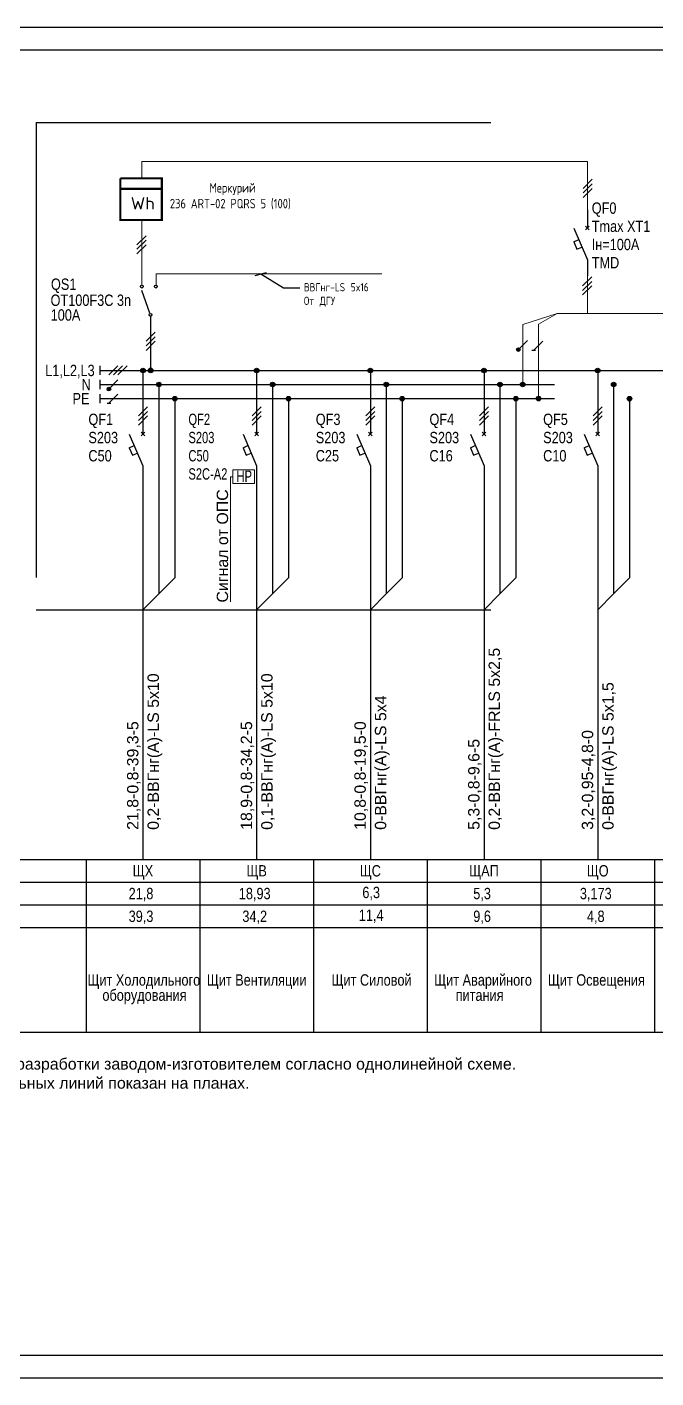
# Model space of a CAD drawing. Header units: metres. Extents: x -1525 to -1043, y -1331 to -1144.
# Drawn here: x -1497.52 to -1483.69, y -1264.81 to -1235.11 of the extents above; entities that cross this region are included whole.
import ezdxf
from ezdxf import colors
from ezdxf.entities.mleader import LeaderData, LeaderLine
from ezdxf.math import Vec2, Vec3

# ---------------------------------------------------------------- set-up
doc = ezdxf.new("R2010")
doc.units = ezdxf.units.M
doc.header["$MEASUREMENT"] = 0
doc.linetypes.add('ELPROJECT1', pattern=[15, 10, -5])
for name, color, linetype in [('ELPROJECT', 7, 'Continuous'), ('ЭЛЕКТРИК', 7, 'Continuous'), ('ЭО-ЭМ', 7, 'Continuous')]:
    doc.layers.add(name, color=color, linetype=linetype)
doc.layers.add('ЭС', color=5, linetype='Continuous', lineweight=30)
doc.styles.add('ELPROJECT', font='Arial')
doc.styles.get("Standard").update_dxf_attribs({"font": 'txt.shx', "width": 0.8, "height": 0.0025})
doc.styles.add('Times', font='CS_Gost2304.shx')

# ---------------------------------------------------------------- blocks, each defined once
blk = doc.blocks.new('BLOCK_SWITCH_LINE')
for p, q in [((0, 0), (0, -4)), ((-3, -4), (0, -11)), ((0, -11), (0, -14.5))]:
    blk.add_line(p, q)
blk = doc.blocks.new('BLOCK_SWITCH')
for p, q in [((-0.4, -4.4), (0.4, -3.6)), ((-0.4, -3.6), (0.4, -4.4))]:
    blk.add_line(p, q)
blk.add_blockref('BLOCK_SWITCH_LINE', (0, 0))
blk = doc.blocks.new('BLOCK_AUTOMATIC')
for p, q in [((-3, -7), (-1.9138, -6.5345)), ((-3, -7), (-2.3, -8.6333)), ((-2.3, -8.6333), (-1.2138, -8.1678))]:
    blk.add_line(p, q)
blk.add_blockref('BLOCK_SWITCH', (0, 0))
blk = doc.blocks.new('BLOCK_DOT')
for radius in [0.5, 0.4, 0.3, 0.2, 0.1, 0]:
    blk.add_circle((0, 0), radius)
blk = doc.blocks.new('_Oblique')
at = {"color": 0, "linetype": 'ByBlock', "lineweight": -2}
blk.add_line((0.5, 0.5), (-0.5, -0.5), dxfattribs=at)
blk = doc.blocks.new('Z17')
at = {"const_width": 0.5}
blk.add_lwpolyline([(-5, 5), (5, 5), (5, -5), (-5, -5), (-5, 5), (-5, 2.5), (5, 2.5)], dxfattribs=at)
blk.add_text('Wh', height=3).set_placement((-2.5, -2.5))

msp = doc.modelspace()

# ---------------------------------------------------------------- linework, layer by layer
at = {"lineweight": 15}
for p, q in [((-1494.99888132, -1238.06137716), (-1485.19824952, -1238.06137716)), ((-1485.19824952, -1238.06137716), (-1485.19824952, -1239.13365726)), ((-1494.99888132, -1240.77624053), (-1494.99888132, -1239.36994297)), ((-1485.19825277, -1240.57734408), (-1485.19825277, -1241.40349012)), ((-1485.8661636, -1241.40349012), (-1486.62146397, -1241.64719805)), ((-1485.8661636, -1241.40349012), (-1486.27203469, -1241.64113622)), ((-1485.19825277, -1241.40349012), (-1485.8661636, -1241.40349012)), ((-1485.19825277, -1241.40349012), (-1476.48554232, -1241.40349012)), ((-1486.62107765, -1241.64719805), (-1486.62107765, -1242.91301372)), ((-1486.27203469, -1241.64113622), (-1486.27203469, -1243.22200905))]:
    msp.add_line(p, q, dxfattribs=at)
msp.add_lwpolyline([(-1494.68283035, -1240.78559443), (-1494.68283035, -1240.53134555), (-1489.71904156, -1240.53134555)], dxfattribs=at)
at = {"layer": 'ELPROJECT'}
for p, q in [((-1506.22162835, -1235.10735083), (-1464.22162835, -1235.10735083)), ((-1504.22162835, -1235.60735083), (-1464.72162835, -1235.60735083)), ((-1485.29328238, -1238.65558135), (-1485.09328238, -1238.45558135)), ((-1485.29328238, -1238.75558135), (-1485.09328238, -1238.55558135)), ((-1485.29328238, -1238.85558135), (-1485.09328238, -1238.65558135)), ((-1495.1030314, -1239.89477559), (-1494.9030314, -1239.69477559)), ((-1495.1030314, -1239.99477559), (-1494.9030314, -1239.79477559)), ((-1495.1030314, -1240.09477559), (-1494.9030314, -1239.89477559)), ((-1485.30379037, -1240.79865379), (-1485.10379037, -1240.59865379)), ((-1485.30379037, -1240.89865379), (-1485.10379037, -1240.69865379)), ((-1485.30379037, -1240.99865379), (-1485.10379037, -1240.79865379)), ((-1494.80379913, -1241.45637388), (-1494.80379913, -1242.65637388)), ((-1494.9032637, -1242.01684527), (-1494.7032637, -1241.81684527)), ((-1494.9032637, -1242.11684527), (-1494.7032637, -1241.91684527)), ((-1494.9032637, -1242.21684527), (-1494.7032637, -1242.01684527)), ((-1486.71707446, -1242.19891417), (-1486.51707446, -1241.99891417)), ((-1486.37942803, -1242.21332452), (-1486.17942803, -1242.01332452)), ((-1486.41942803, -1242.21332452), (-1486.33942803, -1242.21332452)), ((-1495.92162835, -1242.55735083), (-1495.92162835, -1242.75735083)), ((-1495.72162835, -1242.75735083), (-1495.52162835, -1242.55735083)), ((-1495.62162835, -1242.75735083), (-1495.42162835, -1242.55735083)), ((-1495.52162835, -1242.75735083), (-1495.32162835, -1242.55735083)), ((-1495.92162835, -1242.65735083), (-1470.9113856, -1242.65735083)), ((-1495.92162835, -1242.86735083), (-1495.92162835, -1243.06735083)), ((-1495.72162835, -1243.06735083), (-1495.52162835, -1242.86735083)), ((-1494.97162835, -1242.65735083), (-1494.97162835, -1243.65735083)), ((-1492.47162835, -1242.65735083), (-1492.47162835, -1243.65735083)), ((-1489.97162835, -1242.65735083), (-1489.97162835, -1243.65735083)), ((-1487.47162835, -1242.65735083), (-1487.47162835, -1243.65735083)), ((-1484.97162835, -1242.65735083), (-1484.97162835, -1243.65735083)), ((-1495.92162835, -1243.17735083), (-1495.92162835, -1243.37735083)), ((-1495.72162835, -1243.37735083), (-1495.52162835, -1243.17735083)), ((-1494.62162835, -1242.96735083), (-1494.62162835, -1247.56735083)), ((-1492.12162835, -1242.96735083), (-1492.12162835, -1247.56735083)), ((-1489.62162835, -1242.96735083), (-1489.62162835, -1247.56735083)), ((-1487.12162835, -1242.96735083), (-1487.12162835, -1247.56735083)), ((-1484.62162835, -1242.96735083), (-1484.62162835, -1247.56735083)), ((-1495.76162835, -1243.37735083), (-1495.68162835, -1243.37735083)), ((-1495.07162835, -1243.65735083), (-1494.87162835, -1243.45735083)), ((-1494.27162835, -1243.27735083), (-1494.27162835, -1247.21735083)), ((-1492.57162835, -1243.65735083), (-1492.37162835, -1243.45735083)), ((-1491.77162835, -1243.27735083), (-1491.77162835, -1247.21735083)), ((-1490.07162835, -1243.65735083), (-1489.87162835, -1243.45735083)), ((-1489.27162835, -1243.27735083), (-1489.27162835, -1247.21735083)), ((-1487.57162835, -1243.65735083), (-1487.37162835, -1243.45735083)), ((-1486.77162835, -1243.27735083), (-1486.77162835, -1247.21735083)), ((-1485.07162835, -1243.65735083), (-1484.87162835, -1243.45735083)), ((-1484.27162835, -1243.27735083), (-1484.27162835, -1247.21735083)), ((-1495.07162835, -1243.75735083), (-1494.87162835, -1243.55735083)), ((-1495.07162835, -1243.85735083), (-1494.87162835, -1243.65735083)), ((-1492.57162835, -1243.75735083), (-1492.37162835, -1243.55735083)), ((-1492.57162835, -1243.85735083), (-1492.37162835, -1243.65735083)), ((-1490.07162835, -1243.75735083), (-1489.87162835, -1243.55735083)), ((-1490.07162835, -1243.85735083), (-1489.87162835, -1243.65735083)), ((-1487.57162835, -1243.75735083), (-1487.37162835, -1243.55735083)), ((-1487.57162835, -1243.85735083), (-1487.37162835, -1243.65735083)), ((-1485.07162835, -1243.75735083), (-1484.87162835, -1243.55735083)), ((-1485.07162835, -1243.85735083), (-1484.87162835, -1243.65735083)), ((-1494.97162835, -1245.10735083), (-1494.97162835, -1253.40735083)), ((-1492.47162835, -1245.10735083), (-1492.47162835, -1253.40735083)), ((-1489.97162835, -1245.10735083), (-1489.97162835, -1253.40735083)), ((-1487.47162835, -1245.10735083), (-1487.47162835, -1253.40735083)), ((-1484.97162835, -1245.10735083), (-1484.97162835, -1253.40735083)), ((-1494.62162835, -1247.56735083), (-1494.27162835, -1247.21735083)), ((-1492.12162835, -1247.56735083), (-1491.77162835, -1247.21735083)), ((-1489.62162835, -1247.56735083), (-1489.27162835, -1247.21735083)), ((-1487.12162835, -1247.56735083), (-1486.77162835, -1247.21735083)), ((-1484.62162835, -1247.56735083), (-1484.27162835, -1247.21735083)), ((-1494.97162835, -1247.91735083), (-1494.62162835, -1247.56735083)), ((-1492.47162835, -1247.91735083), (-1492.12162835, -1247.56735083)), ((-1489.97162835, -1247.91735083), (-1489.62162835, -1247.56735083)), ((-1487.47162835, -1247.91735083), (-1487.12162835, -1247.56735083)), ((-1484.97162835, -1247.91735083), (-1484.62162835, -1247.56735083)), ((-1497.72162835, -1253.40735083), (-1496.22162835, -1253.40735083)), ((-1496.22162835, -1253.40735083), (-1496.22162835, -1257.20735083)), ((-1496.22162835, -1253.40735083), (-1493.72162835, -1253.40735083)), ((-1493.72162835, -1253.40735083), (-1493.72162835, -1257.20735083)), ((-1493.72162835, -1253.40735083), (-1491.22162835, -1253.40735083)), ((-1491.22162835, -1253.40735083), (-1491.22162835, -1257.20735083)), ((-1491.22162835, -1253.40735083), (-1488.72162835, -1253.40735083)), ((-1488.72162835, -1253.40735083), (-1488.72162835, -1257.20735083)), ((-1488.72162835, -1253.40735083), (-1486.22162835, -1253.40735083)), ((-1486.22162835, -1253.40735083), (-1486.22162835, -1257.20735083)), ((-1486.22162835, -1253.40735083), (-1483.72162835, -1253.40735083)), ((-1483.72162835, -1253.40735083), (-1483.72162835, -1257.20735083)), ((-1483.72162835, -1253.40735083), (-1481.22162835, -1253.40735083)), ((-1504.22162835, -1253.90735083), (-1496.22162835, -1253.90735083)), ((-1496.22162835, -1253.90735083), (-1493.72162835, -1253.90735083)), ((-1493.72162835, -1253.90735083), (-1491.22162835, -1253.90735083)), ((-1491.22162835, -1253.90735083), (-1488.72162835, -1253.90735083)), ((-1488.72162835, -1253.90735083), (-1486.22162835, -1253.90735083)), ((-1486.22162835, -1253.90735083), (-1483.72162835, -1253.90735083)), ((-1483.72162835, -1253.90735083), (-1481.22162835, -1253.90735083)), ((-1504.22162835, -1254.40735083), (-1496.22162835, -1254.40735083)), ((-1496.22162835, -1254.40735083), (-1493.72162835, -1254.40735083)), ((-1493.72162835, -1254.40735083), (-1491.22162835, -1254.40735083)), ((-1491.22162835, -1254.40735083), (-1488.72162835, -1254.40735083)), ((-1488.72162835, -1254.40735083), (-1486.22162835, -1254.40735083)), ((-1486.22162835, -1254.40735083), (-1483.72162835, -1254.40735083)), ((-1483.72162835, -1254.40735083), (-1481.22162835, -1254.40735083)), ((-1504.22162835, -1254.90735083), (-1496.22162835, -1254.90735083)), ((-1496.22162835, -1254.90735083), (-1493.72162835, -1254.90735083)), ((-1493.72162835, -1254.90735083), (-1491.22162835, -1254.90735083)), ((-1491.22162835, -1254.90735083), (-1488.72162835, -1254.90735083)), ((-1488.72162835, -1254.90735083), (-1486.22162835, -1254.90735083)), ((-1486.22162835, -1254.90735083), (-1483.72162835, -1254.90735083)), ((-1483.72162835, -1254.90735083), (-1481.22162835, -1254.90735083)), ((-1504.22162835, -1257.20735083), (-1496.22162835, -1257.20735083)), ((-1496.22162835, -1257.20735083), (-1493.72162835, -1257.20735083)), ((-1493.72162835, -1257.20735083), (-1491.22162835, -1257.20735083)), ((-1491.22162835, -1257.20735083), (-1488.72162835, -1257.20735083)), ((-1488.72162835, -1257.20735083), (-1486.22162835, -1257.20735083)), ((-1486.22162835, -1257.20735083), (-1483.72162835, -1257.20735083)), ((-1483.72162835, -1257.20735083), (-1481.22162835, -1257.20735083)), ((-1504.22162835, -1264.30735083), (-1464.72162835, -1264.30735083)), ((-1506.22162835, -1264.80735083), (-1464.22162835, -1264.80735083))]:
    msp.add_line(p, q, dxfattribs=at)
at = {"layer": 'ELPROJECT', "color": 7, "linetype": 'ELPROJECT1'}
for p, q in [((-1497.32162835, -1237.20641251), (-1469.91828, -1237.20641251)), ((-1497.32162835, -1237.20641251), (-1497.32162835, -1247.91735083)), ((-1495.92162835, -1242.96735083), (-1470.9113856, -1242.96735083)), ((-1495.92162835, -1243.27735083), (-1470.9113856, -1243.27735083)), ((-1497.32162835, -1247.91735083), (-1469.91828, -1247.91735083))]:
    msp.add_line(p, q, dxfattribs=at)
at = {"layer": 'ELPROJECT'}
msp.add_lwpolyline([(-1494.81785029, -1241.40013474), (-1494.99644748, -1240.89649594)], dxfattribs=at)
for centre, radius in [((-1494.99590663, -1240.81458994), 0.03129047), ((-1494.68962964, -1240.81465325), 0.03129047), ((-1494.80498573, -1241.4333403), 0.03129047), ((-1486.71707446, -1242.19891417), 0.04), ((-1486.71707446, -1242.19891417), 0.03), ((-1486.71707446, -1242.19891417), 0.02), ((-1486.71707446, -1242.19891417), 0.01), ((-1486.71707446, -1242.19891417), 0), ((-1495.72162835, -1243.06735083), 0.04), ((-1495.72162835, -1243.06735083), 0.03), ((-1495.72162835, -1243.06735083), 0.02), ((-1495.72162835, -1243.06735083), 0.01), ((-1495.72162835, -1243.06735083), 0)]:
    msp.add_circle(centre, radius, dxfattribs=at)
at = {"layer": 'ЭС', "color": 0, "linetype": 'Continuous', "lineweight": 13}
for points in [[(-1494.99888132, -1238.06137716), (-1494.99888132, -1238.43842488)], [(-1492.99788984, -1244.99953654), (-1493.0441295, -1244.99953654), (-1493.0441295, -1247.74715919)]]:
    msp.add_lwpolyline(points, dxfattribs=at)
msp.add_lwpolyline([(-1492.99788984, -1244.84491867), (-1492.52207007, -1244.84491867), (-1492.52207007, -1245.14571946), (-1492.99788984, -1245.14571946)], close=True, dxfattribs=at)

# ---------------------------------------------------------------- block references
at = {"layer": 'ELPROJECT', "xscale": 0.1, "yscale": 0.1, "zscale": 0.1}
for name, p in [('BLOCK_AUTOMATIC', (-1485.19825277, -1239.12734408)), ('BLOCK_DOT', (-1494.97162835, -1242.65735083)), ('BLOCK_DOT', (-1494.80379913, -1242.65637388)), ('BLOCK_DOT', (-1492.47162835, -1242.65735083)), ('BLOCK_DOT', (-1489.97162835, -1242.65735083)), ('BLOCK_DOT', (-1487.47162835, -1242.65735083)), ('BLOCK_DOT', (-1484.97162835, -1242.65735083)), ('BLOCK_DOT', (-1494.62162835, -1242.96735083)), ('BLOCK_DOT', (-1492.12162835, -1242.96735083)), ('BLOCK_DOT', (-1489.62162835, -1242.96735083)), ('BLOCK_DOT', (-1487.12162835, -1242.96735083)), ('BLOCK_DOT', (-1486.62256545, -1242.96637388)), ('BLOCK_DOT', (-1484.62162835, -1242.96735083)), ('BLOCK_DOT', (-1494.27162835, -1243.27735083)), ('BLOCK_DOT', (-1491.77162835, -1243.27735083)), ('BLOCK_DOT', (-1489.27162835, -1243.27735083)), ('BLOCK_DOT', (-1486.77162835, -1243.27735083)), ('BLOCK_DOT', (-1486.27256545, -1243.27637388)), ('BLOCK_DOT', (-1484.27162835, -1243.27735083)), ('BLOCK_AUTOMATIC', (-1494.97162835, -1243.65735083)), ('BLOCK_AUTOMATIC', (-1492.47162835, -1243.65735083)), ('BLOCK_AUTOMATIC', (-1489.97162835, -1243.65735083)), ('BLOCK_AUTOMATIC', (-1487.47162835, -1243.65735083)), ('BLOCK_AUTOMATIC', (-1484.97162835, -1243.65735083))]:
    msp.add_blockref(name, p, dxfattribs=at)
at = {"layer": 'ЭЛЕКТРИК', "ltscale": 0.5, "xscale": 0.0912, "yscale": 0.0912, "zscale": 0.0912}
msp.add_blockref('Z17', (-1495.01246134, -1238.89229934), dxfattribs=at)

# ---------------------------------------------------------------- texts
at = {"layer": 'ELPROJECT', "style": 'ELPROJECT'}
for s, width, p in [('QF0', 0.8, (-1485.10317438, -1239.21276585)), ('Tmax XT1', 0.8, (-1485.10317438, -1239.61276585)), ('Iн=100А', 0.8, (-1485.10317438, -1240.01276585)), ('TMD', 0.8, (-1485.10317438, -1240.41276585)), ('QS1', 0.8, (-1496.99516354, -1240.88658143)), ('OT100F3C 3n', 0.8, (-1497.00328031, -1241.23857021)), ('100A', 0.8, (-1497.00154816, -1241.56317602)), ('L1,L2,L3', 0.8, (-1497.12162835, -1242.78235083)), ('N', 0.8, (-1496.32162835, -1243.09235083)), ('PE', 0.8, (-1496.52162835, -1243.40235083)), ('QF1', 0.8, (-1496.17162835, -1243.85735083)), ('QF2', 0.7, (-1493.97162835, -1243.85735083)), ('QF3', 0.8, (-1491.17162835, -1243.85735083)), ('QF4', 0.8, (-1488.67162835, -1243.85735083)), ('QF5', 0.8, (-1486.17162835, -1243.85735083)), ('S203', 0.8, (-1496.17162835, -1244.25735083)), ('S203', 0.7, (-1493.97162835, -1244.25735083)), ('S203', 0.8, (-1491.17162835, -1244.25735083)), ('S203', 0.8, (-1488.67162835, -1244.25735083)), ('S203', 0.8, (-1486.17162835, -1244.25735083)), ('C50', 0.8, (-1496.17162835, -1244.65735083)), ('C50', 0.7, (-1493.97162835, -1244.65735083)), ('C25', 0.8, (-1491.17162835, -1244.65735083)), ('C16', 0.8, (-1488.67162835, -1244.65735083)), ('C10', 0.8, (-1486.17162835, -1244.65735083)), ('S2C-A2', 0.7, (-1493.97162835, -1245.05735083)), ('НР', 0.7, (-1492.91423078, -1245.10891643)), ('ЩХ', 0.8, (-1495.19576835, -1253.78235083)), ('ЩВ', 0.8, (-1492.69576835, -1253.78235083)), ('ЩС', 0.8, (-1490.20346835, -1253.78235083)), ('ЩАП', 0.8, (-1487.79633835, -1253.78235083)), ('ЩО', 0.8, (-1485.21125835, -1253.78235083)), ('21,8', 0.8, (-1495.28619835, -1254.28235083)), ('18,93', 0.8, (-1492.86389835, -1254.28235083)), ('6,3', 0.8, (-1490.14735181, -1254.25835857)), ('5,3', 0.8, (-1487.70849835, -1254.28235083)), ('3,173', 0.8, (-1485.36389835, -1254.28235083)), ('11,4', 0.8, (-1490.22505181, -1254.75835857)), ('39,3', 0.8, (-1495.28619835, -1254.78235083)), ('34,2', 0.8, (-1492.78619835, -1254.78235083)), ('9,6', 0.8, (-1487.70849835, -1254.78235083)), ('4,8', 0.8, (-1485.20849835, -1254.78235083)), ('Щит Холодильного', 0.8, (-1496.19110772, -1256.18235083)), ('Щит Вентиляции', 0.8, (-1493.56664835, -1256.18235083)), ('Щит Силовой', 0.8, (-1490.82364161, -1256.18235083)), ('Щит Аварийного', 0.8, (-1488.56664835, -1256.18235083)), ('Щит Освещения', 0.8, (-1486.06664835, -1256.18235083)), ('оборудования', 0.8, (-1495.86363387, -1256.51616023)), ('питания', 0.8, (-1488.09550393, -1256.51616023))]:
    msp.add_text(s, height=0.25, dxfattribs=dict(at, width=width)).set_placement(p)
for s, p in [('Сигнал от ОПС', (-1493.10024145, -1247.75957774)), ('0,2-ВВГнг(А)-FRLS 5х2,5', (-1487.12162835, -1252.75735083)), ('0,2-ВВГнг(А)-LS 5х10', (-1494.62162835, -1252.75735083)), ('0,1-ВВГнг(А)-LS 5х10', (-1492.12162835, -1252.75735083)), ('0-ВВГнг(А)-LS 5х1,5', (-1484.62162835, -1252.75735083)), ('0-ВВГнг(А)-LS 5х4', (-1489.62162835, -1252.75735083)), ('21,8-0,8-39,3-5', (-1495.07162835, -1252.75735083)), ('18,9-0,8-34,2-5', (-1492.57162835, -1252.75735083)), ('10,8-0,8-19,5-0', (-1490.07162835, -1252.75735083)), ('3,2-0,95-4,8-0', (-1485.07162835, -1252.75735083)), ('5,3-0,8-9,6-5', (-1487.57162835, -1252.75735083))]:
    msp.add_text(s, height=0.25, rotation=90, dxfattribs=at).set_placement(p)
for s, p in [('1. Щит требует отдельной разработки заводом-изготовителем согласно однолинейной схеме.', (-1502.12162835, -1258.02735083)), ('2. Способ прокладки кабельных линий показан на планах.', (-1502.12162835, -1258.44735083))]:
    msp.add_text(s, height=0.25, dxfattribs=at).set_placement(p)
at = {"layer": 'ЭО-ЭМ', "insert": (-1494.37996568, -1238.53864659), "char_height": 0.207936, "width": 4.4363324099, "attachment_point": 1, "style": 'Times'}
msp.add_mtext('\\A1;\\pxi4.1756;Меркурий\\P\\pi0;236 ART-02 PQRS{\\A0; 5 (100) \\P}          ', dxfattribs=at)

# ---------------------------------------------------------------- leaders
at = {"lineweight": 15}
ml = msp.add_multileader_mtext('Standard', dxfattribs=at)
ml.set_content('ВВГнг-LS 5x16 \\PОт ДГУ', color=256)
ml.set_leader_properties()
ml.set_arrow_properties(name='OBLIQUE')
ml.build(insert=Vec2(0, 0))
ml.multileader.update_dxf_attribs({"text_right_attachment_type": 6, "dogleg_length": 0.36, "arrow_head_size": 0.18})
ctx = ml.context
ctx.base_point, ctx.char_height, ctx.arrow_head_size, ctx.landing_gap_size, ctx.plane_origin = Vec3(-1491.52140809, -1240.84221505), 0.18, 0.18, 0.09, Vec3(-1492.37725384, -1240.53697078)
ctx.right_attachment = 6
notes = []
notes.append((ctx, [(0, (1, 1, 0), (-1491.88140809, -1240.84221505), (1, 0), 0.36, [(0, [(-1492.37725384, -1240.53697078)], 0, [])])]))
ctx.mtext.insert, ctx.mtext.flow_direction = Vec3(-1491.43140809, -1240.73721505), 5
for ctx, leaders in notes:
    for number, flags, end, landing, length, lines in leaders:
        leader = LeaderData()
        leader.index, (leader.has_last_leader_line, leader.has_dogleg_vector, leader.attachment_direction) = number, flags
        leader.last_leader_point, leader.dogleg_vector, leader.dogleg_length = Vec3(end), Vec3(landing), length
        for number, points, colour, breaks in lines:
            line = LeaderLine()
            line.index, line.vertices, line.color, line.breaks = number, Vec3.list(points), colors.encode_raw_color(colour), breaks
            leader.lines.append(line)
        ctx.leaders.append(leader)

doc.saveas('drawing.dxf')
